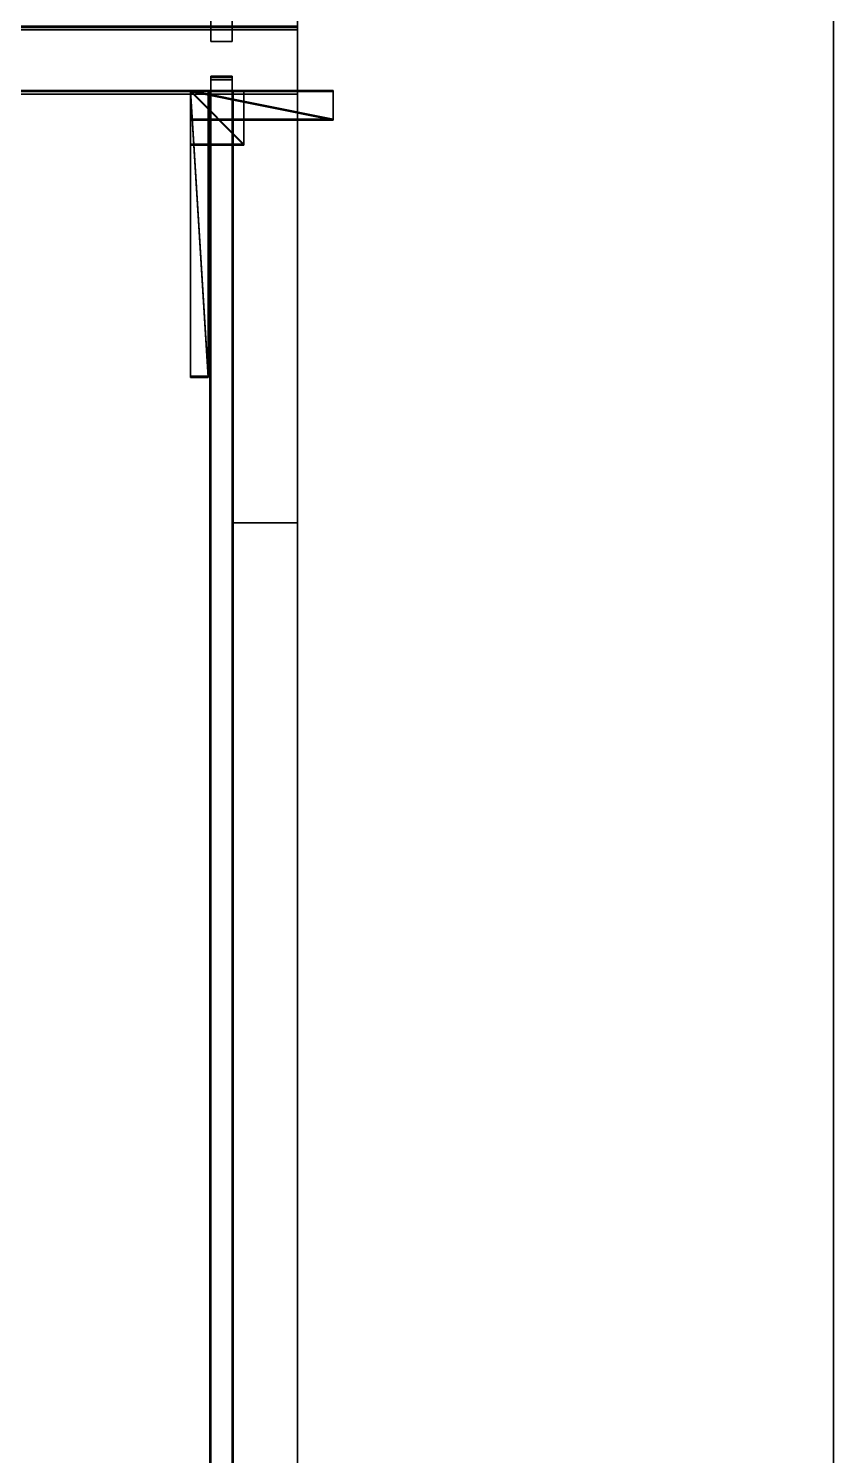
# Model space of a CAD drawing. Extents: x 0 to 2825, y -3457 to 0.
# Drawn here: x 2599.7 to 2825, y -1853 to -1453.7 of the extents above; entities that cross this region are included whole.
import ezdxf

# ---------------------------------------------------------------- set-up
doc = ezdxf.new("R2010")
doc.units = 0
for name, color, linetype in [('LAYER0', 7, 'CONTINUOUS'), ('LAYER1', 7, 'CONTINUOUS'), ('LAYER166', 7, 'CONTINUOUS'), ('LAYER167', 7, 'CONTINUOUS'), ('LAYER170', 7, 'CONTINUOUS'), ('LAYER209', 7, 'CONTINUOUS'), ('LAYER210', 253, 'CONTINUOUS'), ('LAYER212', 2, 'CONTINUOUS'), ('LAYER213', 7, 'CONTINUOUS'), ('LAYER214', 253, 'CONTINUOUS'), ('LAYER215', 253, 'CONTINUOUS'), ('LAYER216', 253, 'CONTINUOUS'), ('LAYER217', 253, 'CONTINUOUS'), ('LAYER218', 253, 'CONTINUOUS'), ('LAYER219', 253, 'CONTINUOUS'), ('LAYER228', 253, 'CONTINUOUS'), ('LAYER229', 7, 'CONTINUOUS'), ('LAYER240', 7, 'CONTINUOUS'), ('LAYER241', 7, 'CONTINUOUS'), ('LAYER320', 139, 'CONTINUOUS'), ('LAYER322', 139, 'CONTINUOUS'), ('LAYER323', 139, 'CONTINUOUS'), ('LAYER324', 139, 'CONTINUOUS'), ('LAYER325', 139, 'CONTINUOUS'), ('LAYER36', 253, 'CONTINUOUS'), ('LAYER72', 2, 'CONTINUOUS'), ('LAYER73', 7, 'CONTINUOUS'), ('LAYER74', 253, 'CONTINUOUS'), ('LAYER75', 253, 'CONTINUOUS'), ('LAYER76', 253, 'CONTINUOUS'), ('LAYER77', 253, 'CONTINUOUS'), ('LAYER78', 253, 'CONTINUOUS'), ('LAYER79', 253, 'CONTINUOUS'), ('LAYER88', 7, 'CONTINUOUS'), ('LAYER89', 7, 'CONTINUOUS')]:
    doc.layers.add(name, color=color, linetype=linetype)

msp = doc.modelspace()

# ---------------------------------------------------------------- linework, layer by layer
at = {"layer": 'LAYER0', "invisible_edges": 1}
for points in [[(2825, 0), (0, -3457), (0, 0), (2825, 0)], [(2825, -3457, 5), (0, 0, 5), (0, -3457, 5), (2825, -3457, 5)], [(0, 0, 5), (2825, -3457, 5), (2825, 0, 5), (0, 0, 5)], [(0, -3457), (2825, 0), (2825, -3457), (0, -3457)], [(2825, 0), (2825, -3457, 5), (2825, -3457), (2825, 0)], [(2825, -3457, 5), (2825, 0), (2825, 0, 5), (2825, -3457, 5)]]:
    msp.add_3dface(points, dxfattribs=at)
at = {"layer": 'LAYER1'}
for points, invisible_edges in [([(2675, -3457, 5), (2825, 0, 5), (2825, -3457, 5), (2675, -3457, 5)], 1), ([(2675, -3307, 5), (2825, 0, 5), (2675, -3457, 5), (2675, -3307, 5)], 3), ([(2675, -150, 5), (2825, 0, 5), (2675, -3307, 5), (2675, -150, 5)], 3), ([(2825, 0, 5), (2825, -3457, 2599), (2825, -3457, 5), (2825, 0, 5)], 1), ([(2825, -3457, 2599), (2825, 0, 5), (2825, 0, 2599), (2825, -3457, 2599)], 1), ([(2675, -150, 2599), (2675, -3307, 5), (2675, -3307, 2599), (2675, -150, 2599)], 1), ([(2675, -3307, 5), (2675, -150, 2599), (2675, -150, 5), (2675, -3307, 5)], 1)]:
    msp.add_3dface(points, dxfattribs=dict(at, invisible_edges=invisible_edges))
at = {"layer": 'LAYER166', "invisible_edges": 1}
for points in [[(2650.7, -1457.336, 685), (2650.7, -824.666, 834.5), (2650.7, -824.666, 685), (2650.7, -1457.336, 685)], [(2650.7, -824.666, 834.5), (2650.7, -1457.336, 685), (2650.7, -1457.336, 834.5), (2650.7, -824.666, 834.5)], [(2656.7, -1457.336, 834.5), (2650.7, -824.666, 834.5), (2650.7, -1457.336, 834.5), (2656.7, -1457.336, 834.5)], [(2650.7, -824.666, 834.5), (2656.7, -1457.336, 834.5), (2656.7, -824.666, 834.5), (2650.7, -824.666, 834.5)], [(2656.7, -824.666, 685), (2650.7, -1457.336, 685), (2650.7, -824.666, 685), (2656.7, -824.666, 685)], [(2650.7, -1457.336, 685), (2656.7, -824.666, 685), (2656.7, -1457.336, 685), (2650.7, -1457.336, 685)], [(2656.7, -1457.336, 834.5), (2656.7, -824.666, 685), (2656.7, -824.666, 834.5), (2656.7, -1457.336, 834.5)], [(2656.7, -824.666, 685), (2656.7, -1457.336, 834.5), (2656.7, -1457.336, 685), (2656.7, -824.666, 685)], [(2650.7, -1457.336, 685), (2656.7, -1457.336, 834.5), (2650.7, -1457.336, 834.5), (2650.7, -1457.336, 685)], [(2656.7, -1457.336, 834.5), (2650.7, -1457.336, 685), (2656.7, -1457.336, 685), (2656.7, -1457.336, 834.5)]]:
    msp.add_3dface(points, dxfattribs=at)
at = {"layer": 'LAYER167', "invisible_edges": 1}
for points in [[(2650.7, -2100.004, 685), (2650.7, -1467.334, 834.5), (2650.7, -1467.334, 685), (2650.7, -2100.004, 685)], [(2650.7, -1467.334, 834.5), (2650.7, -2100.004, 685), (2650.7, -2100.004, 834.5), (2650.7, -1467.334, 834.5)], [(2656.7, -1467.334, 685), (2650.7, -1467.334, 834.5), (2656.7, -1467.334, 834.5), (2656.7, -1467.334, 685)], [(2650.7, -1467.334, 834.5), (2656.7, -1467.334, 685), (2650.7, -1467.334, 685), (2650.7, -1467.334, 834.5)], [(2656.7, -2100.004, 834.5), (2650.7, -1467.334, 834.5), (2650.7, -2100.004, 834.5), (2656.7, -2100.004, 834.5)], [(2650.7, -1467.334, 834.5), (2656.7, -2100.004, 834.5), (2656.7, -1467.334, 834.5), (2650.7, -1467.334, 834.5)], [(2656.7, -1467.334, 685), (2650.7, -2100.004, 685), (2650.7, -1467.334, 685), (2656.7, -1467.334, 685)], [(2650.7, -2100.004, 685), (2656.7, -1467.334, 685), (2656.7, -2100.004, 685), (2650.7, -2100.004, 685)], [(2656.7, -2100.004, 834.5), (2656.7, -1467.334, 685), (2656.7, -1467.334, 834.5), (2656.7, -2100.004, 834.5)], [(2656.7, -1467.334, 685), (2656.7, -2100.004, 834.5), (2656.7, -2100.004, 685), (2656.7, -1467.334, 685)]]:
    msp.add_3dface(points, dxfattribs=at)
at = {"layer": 'LAYER170', "invisible_edges": 1}
for points in [[(2657, -1471.334, 835), (2675, -1471.334, 715), (2657, -1471.334, 715), (2657, -1471.334, 835)], [(2675, -1471.334, 715), (2657, -1471.334, 835), (2675, -1471.334, 835), (2675, -1471.334, 715)], [(2657, -2096.004, 715), (2675, -1471.334, 715), (2675, -2096.004, 715), (2657, -2096.004, 715)], [(2675, -1471.334, 715), (2657, -2096.004, 715), (2657, -1471.334, 715), (2675, -1471.334, 715)], [(2657, -1471.334, 835), (2675, -2096.004, 835), (2675, -1471.334, 835), (2657, -1471.334, 835)], [(2675, -2096.004, 835), (2657, -1471.334, 835), (2657, -2096.004, 835), (2675, -2096.004, 835)], [(2657, -2096.004, 715), (2657, -1471.334, 835), (2657, -1471.334, 715), (2657, -2096.004, 715)], [(2657, -1471.334, 835), (2657, -2096.004, 715), (2657, -2096.004, 835), (2657, -1471.334, 835)], [(2675, -2096.004, 835), (2675, -1471.334, 715), (2675, -1471.334, 835), (2675, -2096.004, 835)], [(2675, -1471.334, 715), (2675, -2096.004, 835), (2675, -2096.004, 715), (2675, -1471.334, 715)]]:
    msp.add_3dface(points, dxfattribs=at)
at = {"layer": 'LAYER209', "invisible_edges": 1}
for points in [[(2650.4, -1471, 2182), (2375, -2235, 2182), (2650.4, -2235, 2182), (2650.4, -1471, 2182)], [(2375, -2235, 2182), (2650.4, -1471, 2182), (2375, -1471, 2182), (2375, -2235, 2182)], [(2650.4, -1471, 2182), (2375, -1471, 2164), (2375, -1471, 2182), (2650.4, -1471, 2182)], [(2375, -1471, 2164), (2650.4, -1471, 2182), (2650.4, -1471, 2164), (2375, -1471, 2164)], [(2375, -1471, 2164), (2650.4, -2235, 2164), (2375, -2235, 2164), (2375, -1471, 2164)], [(2650.4, -2235, 2164), (2375, -1471, 2164), (2650.4, -1471, 2164), (2650.4, -2235, 2164)], [(2650.4, -2235, 2164), (2650.4, -1471, 2182), (2650.4, -2235, 2182), (2650.4, -2235, 2164)], [(2650.4, -1471, 2182), (2650.4, -2235, 2164), (2650.4, -1471, 2164), (2650.4, -1471, 2182)]]:
    msp.add_3dface(points, dxfattribs=at)
at = {"layer": 'LAYER210', "invisible_edges": 1}
for points in [[(2675, -1453, 1798), (2375, -1471, 1798), (2375, -1453, 1798), (2675, -1453, 1798)], [(2375, -1471, 1798), (2675, -1453, 1798), (2675, -1471, 1798), (2375, -1471, 1798)], [(2675, -1471, 2548), (2375, -1453, 2548), (2375, -1471, 2548), (2675, -1471, 2548)], [(2375, -1453, 2548), (2675, -1471, 2548), (2675, -1453, 2548), (2375, -1453, 2548)], [(2675, -1453, 1798), (2675, -1471, 2548), (2675, -1471, 1798), (2675, -1453, 1798)], [(2675, -1471, 2548), (2675, -1453, 1798), (2675, -1453, 2548), (2675, -1471, 2548)], [(2675, -1471, 2548), (2375, -1471, 1798), (2675, -1471, 1798), (2675, -1471, 2548)], [(2375, -1471, 1798), (2675, -1471, 2548), (2375, -1471, 2548), (2375, -1471, 1798)]]:
    msp.add_3dface(points, dxfattribs=at)
at = {"layer": 'LAYER212'}
for points in [[(2645, -1551, 2517.5), (2650, -1551, 2517.5), (2645, -1471, 2517.5), (2645, -1551, 2517.5)], [(2645, -1471, 2517.5), (2650, -1551, 2517.5), (2650, -1471, 2517.5), (2645, -1471, 2517.5)], [(2645, -1471, 2517.5), (2650, -1471, 2517.5), (2645, -1471, 2494.5), (2645, -1471, 2517.5)], [(2645, -1471, 2494.5), (2650, -1471, 2517.5), (2650, -1471, 2494.5), (2645, -1471, 2494.5)], [(2645, -1551, 2517.5), (2645, -1471, 2517.5), (2645, -1551, 2494.5), (2645, -1551, 2517.5)], [(2645, -1551, 2494.5), (2645, -1471, 2517.5), (2645, -1471, 2494.5), (2645, -1551, 2494.5)], [(2645, -1551, 2494.5), (2645, -1471, 2494.5), (2650, -1551, 2494.5), (2645, -1551, 2494.5)], [(2650, -1551, 2494.5), (2645, -1471, 2494.5), (2650, -1471, 2494.5), (2650, -1551, 2494.5)], [(2650, -1551, 2494.5), (2650, -1471, 2494.5), (2650, -1551, 2517.5), (2650, -1551, 2494.5)], [(2650, -1551, 2517.5), (2650, -1471, 2494.5), (2650, -1471, 2517.5), (2650, -1551, 2517.5)], [(2645, -1551, 2494.5), (2650, -1551, 2494.5), (2645, -1551, 2517.5), (2645, -1551, 2494.5)], [(2645, -1551, 2517.5), (2650, -1551, 2494.5), (2650, -1551, 2517.5), (2645, -1551, 2517.5)]]:
    msp.add_3dface(points, dxfattribs=at)
at = {"layer": 'LAYER213', "invisible_edges": 1}
for points in [[(2645, -1471, 2494.5), (2645, -1551, 2517.5), (2645, -1471, 2517.5), (2645, -1471, 2494.5)], [(2645, -1551, 2517.5), (2645, -1471, 2494.5), (2645, -1551, 2494.5), (2645, -1551, 2517.5)], [(2650, -1471, 2517.5), (2645, -1551, 2517.5), (2650, -1551, 2517.5), (2650, -1471, 2517.5)], [(2645, -1551, 2517.5), (2650, -1471, 2517.5), (2645, -1471, 2517.5), (2645, -1551, 2517.5)], [(2645, -1471, 2494.5), (2650, -1551, 2494.5), (2645, -1551, 2494.5), (2645, -1471, 2494.5)], [(2650, -1551, 2494.5), (2645, -1471, 2494.5), (2650, -1471, 2494.5), (2650, -1551, 2494.5)], [(2650, -1471, 2517.5), (2645, -1471, 2494.5), (2645, -1471, 2517.5), (2650, -1471, 2517.5)], [(2645, -1471, 2494.5), (2650, -1471, 2517.5), (2650, -1471, 2494.5), (2645, -1471, 2494.5)], [(2650, -1551, 2494.5), (2650, -1471, 2517.5), (2650, -1551, 2517.5), (2650, -1551, 2494.5)], [(2650, -1471, 2517.5), (2650, -1551, 2494.5), (2650, -1471, 2494.5), (2650, -1471, 2517.5)], [(2650, -1551, 2494.5), (2645, -1551, 2517.5), (2645, -1551, 2494.5), (2650, -1551, 2494.5)], [(2645, -1551, 2517.5), (2650, -1551, 2494.5), (2650, -1551, 2517.5), (2645, -1551, 2517.5)]]:
    msp.add_3dface(points, dxfattribs=at)
at = {"layer": 'LAYER214'}
for points in [[(2645, -1486, 2517.5), (2660, -1486, 2517.5), (2645, -1471, 2517.5), (2645, -1486, 2517.5)], [(2645, -1471, 2517.5), (2660, -1486, 2517.5), (2660, -1471, 2517.5), (2645, -1471, 2517.5)], [(2645, -1471, 2517.5), (2660, -1471, 2517.5), (2645, -1471, 2502.5), (2645, -1471, 2517.5)], [(2645, -1471, 2502.5), (2660, -1471, 2517.5), (2660, -1471, 2502.5), (2645, -1471, 2502.5)], [(2645, -1486, 2517.5), (2645, -1471, 2517.5), (2645, -1486, 2502.5), (2645, -1486, 2517.5)], [(2645, -1486, 2502.5), (2645, -1471, 2517.5), (2645, -1471, 2502.5), (2645, -1486, 2502.5)], [(2645, -1486, 2502.5), (2645, -1471, 2502.5), (2660, -1486, 2502.5), (2645, -1486, 2502.5)], [(2660, -1486, 2502.5), (2645, -1471, 2502.5), (2660, -1471, 2502.5), (2660, -1486, 2502.5)], [(2660, -1486, 2502.5), (2660, -1471, 2502.5), (2660, -1486, 2517.5), (2660, -1486, 2502.5)], [(2660, -1486, 2517.5), (2660, -1471, 2502.5), (2660, -1471, 2517.5), (2660, -1486, 2517.5)], [(2645, -1486, 2502.5), (2660, -1486, 2502.5), (2645, -1486, 2517.5), (2645, -1486, 2502.5)], [(2645, -1486, 2517.5), (2660, -1486, 2502.5), (2660, -1486, 2517.5), (2645, -1486, 2517.5)]]:
    msp.add_3dface(points, dxfattribs=at)
at = {"layer": 'LAYER215'}
for points in [[(2645, -1486, 2517.5), (2660, -1486, 2517.5), (2645, -1471, 2517.5), (2645, -1486, 2517.5)], [(2645, -1471, 2517.5), (2660, -1486, 2517.5), (2660, -1471, 2517.5), (2645, -1471, 2517.5)], [(2645, -1471, 2517.5), (2660, -1471, 2517.5), (2645, -1471, 2502.5), (2645, -1471, 2517.5)], [(2645, -1471, 2502.5), (2660, -1471, 2517.5), (2660, -1471, 2502.5), (2645, -1471, 2502.5)], [(2645, -1486, 2517.5), (2645, -1471, 2517.5), (2645, -1486, 2502.5), (2645, -1486, 2517.5)], [(2645, -1486, 2502.5), (2645, -1471, 2517.5), (2645, -1471, 2502.5), (2645, -1486, 2502.5)], [(2645, -1486, 2502.5), (2645, -1471, 2502.5), (2660, -1486, 2502.5), (2645, -1486, 2502.5)], [(2660, -1486, 2502.5), (2645, -1471, 2502.5), (2660, -1471, 2502.5), (2660, -1486, 2502.5)], [(2660, -1486, 2502.5), (2660, -1471, 2502.5), (2660, -1486, 2517.5), (2660, -1486, 2502.5)], [(2660, -1486, 2517.5), (2660, -1471, 2502.5), (2660, -1471, 2517.5), (2660, -1486, 2517.5)], [(2645, -1486, 2502.5), (2660, -1486, 2502.5), (2645, -1486, 2517.5), (2645, -1486, 2502.5)], [(2645, -1486, 2517.5), (2660, -1486, 2502.5), (2660, -1486, 2517.5), (2645, -1486, 2517.5)]]:
    msp.add_3dface(points, dxfattribs=at)
at = {"layer": 'LAYER216'}
for points in [[(2645, -1486, 2517.5), (2660, -1486, 2517.5), (2645, -1471, 2517.5), (2645, -1486, 2517.5)], [(2645, -1471, 2517.5), (2660, -1486, 2517.5), (2660, -1471, 2517.5), (2645, -1471, 2517.5)], [(2645, -1471, 2517.5), (2660, -1471, 2517.5), (2645, -1471, 2502.5), (2645, -1471, 2517.5)], [(2645, -1471, 2502.5), (2660, -1471, 2517.5), (2660, -1471, 2502.5), (2645, -1471, 2502.5)], [(2645, -1486, 2517.5), (2645, -1471, 2517.5), (2645, -1486, 2502.5), (2645, -1486, 2517.5)], [(2645, -1486, 2502.5), (2645, -1471, 2517.5), (2645, -1471, 2502.5), (2645, -1486, 2502.5)], [(2645, -1486, 2502.5), (2645, -1471, 2502.5), (2660, -1486, 2502.5), (2645, -1486, 2502.5)], [(2660, -1486, 2502.5), (2645, -1471, 2502.5), (2660, -1471, 2502.5), (2660, -1486, 2502.5)], [(2660, -1486, 2502.5), (2660, -1471, 2502.5), (2660, -1486, 2517.5), (2660, -1486, 2502.5)], [(2660, -1486, 2517.5), (2660, -1471, 2502.5), (2660, -1471, 2517.5), (2660, -1486, 2517.5)], [(2645, -1486, 2502.5), (2660, -1486, 2502.5), (2645, -1486, 2517.5), (2645, -1486, 2502.5)], [(2645, -1486, 2517.5), (2660, -1486, 2502.5), (2660, -1486, 2517.5), (2645, -1486, 2517.5)]]:
    msp.add_3dface(points, dxfattribs=at)
at = {"layer": 'LAYER217'}
for points in [[(2645, -1486, 2517.5), (2660, -1486, 2517.5), (2645, -1471, 2517.5), (2645, -1486, 2517.5)], [(2645, -1471, 2517.5), (2660, -1486, 2517.5), (2660, -1471, 2517.5), (2645, -1471, 2517.5)], [(2645, -1471, 2517.5), (2660, -1471, 2517.5), (2645, -1471, 2502.5), (2645, -1471, 2517.5)], [(2645, -1471, 2502.5), (2660, -1471, 2517.5), (2660, -1471, 2502.5), (2645, -1471, 2502.5)], [(2645, -1486, 2517.5), (2645, -1471, 2517.5), (2645, -1486, 2502.5), (2645, -1486, 2517.5)], [(2645, -1486, 2502.5), (2645, -1471, 2517.5), (2645, -1471, 2502.5), (2645, -1486, 2502.5)], [(2645, -1486, 2502.5), (2645, -1471, 2502.5), (2660, -1486, 2502.5), (2645, -1486, 2502.5)], [(2660, -1486, 2502.5), (2645, -1471, 2502.5), (2660, -1471, 2502.5), (2660, -1486, 2502.5)], [(2660, -1486, 2502.5), (2660, -1471, 2502.5), (2660, -1486, 2517.5), (2660, -1486, 2502.5)], [(2660, -1486, 2517.5), (2660, -1471, 2502.5), (2660, -1471, 2517.5), (2660, -1486, 2517.5)], [(2645, -1486, 2502.5), (2660, -1486, 2502.5), (2645, -1486, 2517.5), (2645, -1486, 2502.5)], [(2645, -1486, 2517.5), (2660, -1486, 2502.5), (2660, -1486, 2517.5), (2645, -1486, 2517.5)]]:
    msp.add_3dface(points, dxfattribs=at)
at = {"layer": 'LAYER218'}
for points in [[(2645, -1479, 2517.5), (2685, -1479, 2517.5), (2645, -1471, 2517.5), (2645, -1479, 2517.5)], [(2645, -1471, 2517.5), (2685, -1479, 2517.5), (2685, -1471, 2517.5), (2645, -1471, 2517.5)], [(2645, -1471, 2517.5), (2685, -1471, 2517.5), (2645, -1471, 2509.5), (2645, -1471, 2517.5)], [(2645, -1471, 2509.5), (2685, -1471, 2517.5), (2685, -1471, 2509.5), (2645, -1471, 2509.5)], [(2645, -1479, 2517.5), (2645, -1471, 2517.5), (2645, -1479, 2509.5), (2645, -1479, 2517.5)], [(2645, -1479, 2509.5), (2645, -1471, 2517.5), (2645, -1471, 2509.5), (2645, -1479, 2509.5)], [(2645, -1479, 2509.5), (2645, -1471, 2509.5), (2685, -1479, 2509.5), (2645, -1479, 2509.5)], [(2685, -1479, 2509.5), (2645, -1471, 2509.5), (2685, -1471, 2509.5), (2685, -1479, 2509.5)], [(2685, -1479, 2509.5), (2685, -1471, 2509.5), (2685, -1479, 2517.5), (2685, -1479, 2509.5)], [(2685, -1479, 2517.5), (2685, -1471, 2509.5), (2685, -1471, 2517.5), (2685, -1479, 2517.5)], [(2645, -1479, 2509.5), (2685, -1479, 2509.5), (2645, -1479, 2517.5), (2645, -1479, 2509.5)], [(2645, -1479, 2517.5), (2685, -1479, 2509.5), (2685, -1479, 2517.5), (2645, -1479, 2517.5)]]:
    msp.add_3dface(points, dxfattribs=at)
at = {"layer": 'LAYER219'}
for points in [[(2645, -1551, 2517.5), (2650, -1551, 2517.5), (2645, -1471, 2517.5), (2645, -1551, 2517.5)], [(2645, -1471, 2517.5), (2650, -1551, 2517.5), (2650, -1471, 2517.5), (2645, -1471, 2517.5)], [(2645, -1471, 2517.5), (2650, -1471, 2517.5), (2645, -1471, 2501.5), (2645, -1471, 2517.5)], [(2645, -1471, 2501.5), (2650, -1471, 2517.5), (2650, -1471, 2501.5), (2645, -1471, 2501.5)], [(2645, -1551, 2517.5), (2645, -1471, 2517.5), (2645, -1551, 2501.5), (2645, -1551, 2517.5)], [(2645, -1551, 2501.5), (2645, -1471, 2517.5), (2645, -1471, 2501.5), (2645, -1551, 2501.5)], [(2645, -1551, 2501.5), (2645, -1471, 2501.5), (2650, -1551, 2501.5), (2645, -1551, 2501.5)], [(2650, -1551, 2501.5), (2645, -1471, 2501.5), (2650, -1471, 2501.5), (2650, -1551, 2501.5)], [(2650, -1551, 2501.5), (2650, -1471, 2501.5), (2650, -1551, 2517.5), (2650, -1551, 2501.5)], [(2650, -1551, 2517.5), (2650, -1471, 2501.5), (2650, -1471, 2517.5), (2650, -1551, 2517.5)], [(2645, -1551, 2501.5), (2650, -1551, 2501.5), (2645, -1551, 2517.5), (2645, -1551, 2501.5)], [(2645, -1551, 2517.5), (2650, -1551, 2501.5), (2650, -1551, 2517.5), (2645, -1551, 2517.5)]]:
    msp.add_3dface(points, dxfattribs=at)
at = {"layer": 'LAYER228', "invisible_edges": 1}
for points in [[(2675, -2235, 1799), (2375, -1471, 1799), (2675, -1471, 1799), (2675, -2235, 1799)], [(2375, -1471, 1799), (2675, -2235, 1799), (2375, -2235, 1799), (2375, -1471, 1799)], [(2675, -1471, 1817), (2375, -1471, 1799), (2375, -1471, 1817), (2675, -1471, 1817)], [(2375, -1471, 1799), (2675, -1471, 1817), (2675, -1471, 1799), (2375, -1471, 1799)], [(2375, -2235, 1817), (2675, -1471, 1817), (2375, -1471, 1817), (2375, -2235, 1817)], [(2675, -1471, 1817), (2375, -2235, 1817), (2675, -2235, 1817), (2675, -1471, 1817)], [(2675, -1471, 1817), (2675, -2235, 1799), (2675, -1471, 1799), (2675, -1471, 1817)], [(2675, -2235, 1799), (2675, -1471, 1817), (2675, -2235, 1817), (2675, -2235, 1799)]]:
    msp.add_3dface(points, dxfattribs=at)
at = {"layer": 'LAYER229', "invisible_edges": 1}
for points in [[(2675, -1471, 2547), (2375, -2235, 2547), (2675, -2235, 2547), (2675, -1471, 2547)], [(2375, -2235, 2547), (2675, -1471, 2547), (2375, -1471, 2547), (2375, -2235, 2547)], [(2675, -1471, 2547), (2375, -1471, 2529), (2375, -1471, 2547), (2675, -1471, 2547)], [(2375, -1471, 2529), (2675, -1471, 2547), (2675, -1471, 2529), (2375, -1471, 2529)], [(2375, -1471, 2529), (2675, -2235, 2529), (2375, -2235, 2529), (2375, -1471, 2529)], [(2675, -2235, 2529), (2375, -1471, 2529), (2675, -1471, 2529), (2675, -2235, 2529)], [(2675, -2235, 2529), (2675, -1471, 2547), (2675, -2235, 2547), (2675, -2235, 2529)], [(2675, -1471, 2547), (2675, -2235, 2529), (2675, -1471, 2529), (2675, -1471, 2547)]]:
    msp.add_3dface(points, dxfattribs=at)
at = {"layer": 'LAYER240', "invisible_edges": 1}
for points in [[(2650.7, -1467, 2533), (2650.7, -2239, 1813), (2650.7, -2239, 2533), (2650.7, -1467, 2533)], [(2650.7, -2239, 1813), (2650.7, -1467, 2533), (2650.7, -1467, 1813), (2650.7, -2239, 1813)], [(2656.7, -1467, 1813), (2650.7, -2239, 1813), (2650.7, -1467, 1813), (2656.7, -1467, 1813)], [(2650.7, -2239, 1813), (2656.7, -1467, 1813), (2656.7, -2239, 1813), (2650.7, -2239, 1813)], [(2650.7, -1467, 2533), (2656.7, -1467, 1813), (2650.7, -1467, 1813), (2650.7, -1467, 2533)], [(2656.7, -1467, 1813), (2650.7, -1467, 2533), (2656.7, -1467, 2533), (2656.7, -1467, 1813)], [(2656.7, -2239, 2533), (2650.7, -1467, 2533), (2650.7, -2239, 2533), (2656.7, -2239, 2533)], [(2650.7, -1467, 2533), (2656.7, -2239, 2533), (2656.7, -1467, 2533), (2650.7, -1467, 2533)], [(2656.7, -1467, 1813), (2656.7, -2239, 2533), (2656.7, -2239, 1813), (2656.7, -1467, 1813)], [(2656.7, -2239, 2533), (2656.7, -1467, 1813), (2656.7, -1467, 2533), (2656.7, -2239, 2533)]]:
    msp.add_3dface(points, dxfattribs=at)
at = {"layer": 'LAYER241', "invisible_edges": 1}
for points in [[(2657, -1471, 2529), (2675, -1471, 2409), (2657, -1471, 2409), (2657, -1471, 2529)], [(2675, -1471, 2409), (2657, -1471, 2529), (2675, -1471, 2529), (2675, -1471, 2409)], [(2657, -2235, 2409), (2675, -1471, 2409), (2675, -2235, 2409), (2657, -2235, 2409)], [(2675, -1471, 2409), (2657, -2235, 2409), (2657, -1471, 2409), (2675, -1471, 2409)], [(2657, -1471, 2529), (2675, -2235, 2529), (2675, -1471, 2529), (2657, -1471, 2529)], [(2675, -2235, 2529), (2657, -1471, 2529), (2657, -2235, 2529), (2675, -2235, 2529)], [(2657, -2235, 2409), (2657, -1471, 2529), (2657, -1471, 2409), (2657, -2235, 2409)], [(2657, -1471, 2529), (2657, -2235, 2409), (2657, -2235, 2529), (2657, -1471, 2529)], [(2675, -2235, 2529), (2675, -1471, 2409), (2675, -1471, 2529), (2675, -2235, 2529)], [(2675, -1471, 2409), (2675, -2235, 2529), (2675, -2235, 2409), (2675, -1471, 2409)]]:
    msp.add_3dface(points, dxfattribs=at)
at = {"layer": 'LAYER320', "invisible_edges": 1}
for points in [[(2657, -1472, 1516), (2675, -1592, 1516), (2657, -1592, 1516), (2657, -1472, 1516)], [(2675, -1592, 1516), (2657, -1472, 1516), (2675, -1472, 1516), (2675, -1592, 1516)], [(2675, -1472, 1780), (2657, -1592, 1780), (2675, -1592, 1780), (2675, -1472, 1780)], [(2657, -1592, 1780), (2675, -1472, 1780), (2657, -1472, 1780), (2657, -1592, 1780)], [(2657, -1472, 1516), (2675, -1472, 1780), (2675, -1472, 1516), (2657, -1472, 1516)], [(2675, -1472, 1780), (2657, -1472, 1516), (2657, -1472, 1780), (2675, -1472, 1780)], [(2657, -1592, 1780), (2657, -1472, 1516), (2657, -1592, 1516), (2657, -1592, 1780)], [(2657, -1472, 1516), (2657, -1592, 1780), (2657, -1472, 1780), (2657, -1472, 1516)], [(2675, -1472, 1780), (2675, -1592, 1516), (2675, -1472, 1516), (2675, -1472, 1780)], [(2675, -1592, 1516), (2675, -1472, 1780), (2675, -1592, 1780), (2675, -1592, 1516)], [(2657, -1592, 1780), (2675, -1592, 1516), (2675, -1592, 1780), (2657, -1592, 1780)], [(2675, -1592, 1516), (2657, -1592, 1780), (2657, -1592, 1516), (2675, -1592, 1516)]]:
    msp.add_3dface(points, dxfattribs=at)
at = {"layer": 'LAYER322', "invisible_edges": 1}
for points in [[(2675, -1454, 1516), (2475, -1454, 1780), (2675, -1454, 1780), (2675, -1454, 1516)], [(2475, -1454, 1780), (2675, -1454, 1516), (2475, -1454, 1516), (2475, -1454, 1780)], [(2675, -1454, 1516), (2475, -1472, 1516), (2475, -1454, 1516), (2675, -1454, 1516)], [(2475, -1472, 1516), (2675, -1454, 1516), (2675, -1472, 1516), (2475, -1472, 1516)], [(2675, -1472, 1780), (2475, -1454, 1780), (2475, -1472, 1780), (2675, -1472, 1780)], [(2475, -1454, 1780), (2675, -1472, 1780), (2675, -1454, 1780), (2475, -1454, 1780)], [(2675, -1472, 1780), (2675, -1454, 1516), (2675, -1454, 1780), (2675, -1472, 1780)], [(2675, -1454, 1516), (2675, -1472, 1780), (2675, -1472, 1516), (2675, -1454, 1516)], [(2475, -1472, 1516), (2675, -1472, 1780), (2475, -1472, 1780), (2475, -1472, 1516)], [(2675, -1472, 1780), (2475, -1472, 1516), (2675, -1472, 1516), (2675, -1472, 1780)]]:
    msp.add_3dface(points, dxfattribs=at)
at = {"layer": 'LAYER323', "invisible_edges": 1}
for points in [[(2675, -1453, 1516), (2475, -2253, 1516), (2675, -2253, 1516), (2675, -1453, 1516)], [(2475, -2253, 1516), (2675, -1453, 1516), (2475, -1453, 1516), (2475, -2253, 1516)], [(2475, -1453, 1498), (2675, -2253, 1498), (2475, -2253, 1498), (2475, -1453, 1498)], [(2675, -2253, 1498), (2475, -1453, 1498), (2675, -1453, 1498), (2675, -2253, 1498)], [(2675, -2253, 1498), (2675, -1453, 1516), (2675, -2253, 1516), (2675, -2253, 1498)], [(2675, -1453, 1516), (2675, -2253, 1498), (2675, -1453, 1498), (2675, -1453, 1516)]]:
    msp.add_3dface(points, dxfattribs=at)
at = {"layer": 'LAYER324', "invisible_edges": 1}
for points in [[(2675, -2253, 1780), (2475, -1453, 1780), (2675, -1453, 1780), (2675, -2253, 1780)], [(2475, -1453, 1780), (2675, -2253, 1780), (2475, -2253, 1780), (2475, -1453, 1780)], [(2475, -2253, 1798), (2675, -1453, 1798), (2475, -1453, 1798), (2475, -2253, 1798)], [(2675, -1453, 1798), (2475, -2253, 1798), (2675, -2253, 1798), (2675, -1453, 1798)], [(2675, -1453, 1798), (2675, -2253, 1780), (2675, -1453, 1780), (2675, -1453, 1798)], [(2675, -2253, 1780), (2675, -1453, 1798), (2675, -2253, 1798), (2675, -2253, 1780)]]:
    msp.add_3dface(points, dxfattribs=at)
at = {"layer": 'LAYER325', "invisible_edges": 1}
for points in [[(2650.7, -2238, 1784), (2656.7, -1468, 1784), (2650.7, -1468, 1784), (2650.7, -2238, 1784)], [(2656.7, -1468, 1784), (2650.7, -2238, 1784), (2656.7, -2238, 1784), (2656.7, -1468, 1784)], [(2650.7, -1468, 1512), (2656.7, -1468, 1784), (2656.7, -1468, 1512), (2650.7, -1468, 1512)], [(2656.7, -1468, 1784), (2650.7, -1468, 1512), (2650.7, -1468, 1784), (2656.7, -1468, 1784)], [(2656.7, -2238, 1512), (2650.7, -1468, 1512), (2656.7, -1468, 1512), (2656.7, -2238, 1512)], [(2650.7, -1468, 1512), (2656.7, -2238, 1512), (2650.7, -2238, 1512), (2650.7, -1468, 1512)], [(2650.7, -1468, 1512), (2650.7, -2238, 1784), (2650.7, -1468, 1784), (2650.7, -1468, 1512)], [(2650.7, -2238, 1784), (2650.7, -1468, 1512), (2650.7, -2238, 1512), (2650.7, -2238, 1784)], [(2656.7, -2238, 1512), (2656.7, -1468, 1784), (2656.7, -2238, 1784), (2656.7, -2238, 1512)], [(2656.7, -1468, 1784), (2656.7, -2238, 1512), (2656.7, -1468, 1512), (2656.7, -1468, 1784)]]:
    msp.add_3dface(points, dxfattribs=at)
at = {"layer": 'LAYER36', "invisible_edges": 1}
for points in [[(2675, -2452, 835), (2175, -150, 835), (2675, -150, 835), (2675, -2452, 835)], [(2175, -150, 835), (2675, -2452, 835), (2175, -2452, 835), (2175, -150, 835)], [(2175, -2452, 853), (2675, -150, 853), (2175, -150, 853), (2175, -2452, 853)], [(2675, -150, 853), (2175, -2452, 853), (2675, -2452, 853), (2675, -150, 853)], [(2675, -150, 853), (2675, -2452, 835), (2675, -150, 835), (2675, -150, 853)], [(2675, -2452, 835), (2675, -150, 853), (2675, -2452, 853), (2675, -2452, 835)]]:
    msp.add_3dface(points, dxfattribs=at)
at = {"layer": 'LAYER72'}
for points in [[(2645, -1551.334, 805.5), (2650, -1551.334, 805.5), (2645, -1471.334, 805.5), (2645, -1551.334, 805.5)], [(2645, -1471.334, 805.5), (2650, -1551.334, 805.5), (2650, -1471.334, 805.5), (2645, -1471.334, 805.5)], [(2645, -1471.334, 805.5), (2650, -1471.334, 805.5), (2645, -1471.334, 782.5), (2645, -1471.334, 805.5)], [(2645, -1471.334, 782.5), (2650, -1471.334, 805.5), (2650, -1471.334, 782.5), (2645, -1471.334, 782.5)], [(2645, -1551.334, 805.5), (2645, -1471.334, 805.5), (2645, -1551.334, 782.5), (2645, -1551.334, 805.5)], [(2645, -1551.334, 782.5), (2645, -1471.334, 805.5), (2645, -1471.334, 782.5), (2645, -1551.334, 782.5)], [(2645, -1551.334, 782.5), (2645, -1471.334, 782.5), (2650, -1551.334, 782.5), (2645, -1551.334, 782.5)], [(2650, -1551.334, 782.5), (2645, -1471.334, 782.5), (2650, -1471.334, 782.5), (2650, -1551.334, 782.5)], [(2650, -1551.334, 782.5), (2650, -1471.334, 782.5), (2650, -1551.334, 805.5), (2650, -1551.334, 782.5)], [(2650, -1551.334, 805.5), (2650, -1471.334, 782.5), (2650, -1471.334, 805.5), (2650, -1551.334, 805.5)], [(2645, -1551.334, 782.5), (2650, -1551.334, 782.5), (2645, -1551.334, 805.5), (2645, -1551.334, 782.5)], [(2645, -1551.334, 805.5), (2650, -1551.334, 782.5), (2650, -1551.334, 805.5), (2645, -1551.334, 805.5)]]:
    msp.add_3dface(points, dxfattribs=at)
at = {"layer": 'LAYER73', "invisible_edges": 1}
for points in [[(2645, -1471.334, 782.5), (2645, -1551.334, 805.5), (2645, -1471.334, 805.5), (2645, -1471.334, 782.5)], [(2645, -1551.334, 805.5), (2645, -1471.334, 782.5), (2645, -1551.334, 782.5), (2645, -1551.334, 805.5)], [(2650, -1471.334, 805.5), (2645, -1551.334, 805.5), (2650, -1551.334, 805.5), (2650, -1471.334, 805.5)], [(2645, -1551.334, 805.5), (2650, -1471.334, 805.5), (2645, -1471.334, 805.5), (2645, -1551.334, 805.5)], [(2645, -1471.334, 782.5), (2650, -1551.334, 782.5), (2645, -1551.334, 782.5), (2645, -1471.334, 782.5)], [(2650, -1551.334, 782.5), (2645, -1471.334, 782.5), (2650, -1471.334, 782.5), (2650, -1551.334, 782.5)], [(2650, -1471.334, 805.5), (2645, -1471.334, 782.5), (2645, -1471.334, 805.5), (2650, -1471.334, 805.5)], [(2645, -1471.334, 782.5), (2650, -1471.334, 805.5), (2650, -1471.334, 782.5), (2645, -1471.334, 782.5)], [(2650, -1551.334, 782.5), (2650, -1471.334, 805.5), (2650, -1551.334, 805.5), (2650, -1551.334, 782.5)], [(2650, -1471.334, 805.5), (2650, -1551.334, 782.5), (2650, -1471.334, 782.5), (2650, -1471.334, 805.5)], [(2650, -1551.334, 782.5), (2645, -1551.334, 805.5), (2645, -1551.334, 782.5), (2650, -1551.334, 782.5)], [(2645, -1551.334, 805.5), (2650, -1551.334, 782.5), (2650, -1551.334, 805.5), (2645, -1551.334, 805.5)]]:
    msp.add_3dface(points, dxfattribs=at)
at = {"layer": 'LAYER74'}
for points in [[(2645, -1486.334, 805.5), (2660, -1486.334, 805.5), (2645, -1471.334, 805.5), (2645, -1486.334, 805.5)], [(2645, -1471.334, 805.5), (2660, -1486.334, 805.5), (2660, -1471.334, 805.5), (2645, -1471.334, 805.5)], [(2645, -1471.334, 805.5), (2660, -1471.334, 805.5), (2645, -1471.334, 790.5), (2645, -1471.334, 805.5)], [(2645, -1471.334, 790.5), (2660, -1471.334, 805.5), (2660, -1471.334, 790.5), (2645, -1471.334, 790.5)], [(2645, -1486.334, 805.5), (2645, -1471.334, 805.5), (2645, -1486.334, 790.5), (2645, -1486.334, 805.5)], [(2645, -1486.334, 790.5), (2645, -1471.334, 805.5), (2645, -1471.334, 790.5), (2645, -1486.334, 790.5)], [(2645, -1486.334, 790.5), (2645, -1471.334, 790.5), (2660, -1486.334, 790.5), (2645, -1486.334, 790.5)], [(2660, -1486.334, 790.5), (2645, -1471.334, 790.5), (2660, -1471.334, 790.5), (2660, -1486.334, 790.5)], [(2660, -1486.334, 790.5), (2660, -1471.334, 790.5), (2660, -1486.334, 805.5), (2660, -1486.334, 790.5)], [(2660, -1486.334, 805.5), (2660, -1471.334, 790.5), (2660, -1471.334, 805.5), (2660, -1486.334, 805.5)], [(2645, -1486.334, 790.5), (2660, -1486.334, 790.5), (2645, -1486.334, 805.5), (2645, -1486.334, 790.5)], [(2645, -1486.334, 805.5), (2660, -1486.334, 790.5), (2660, -1486.334, 805.5), (2645, -1486.334, 805.5)]]:
    msp.add_3dface(points, dxfattribs=at)
at = {"layer": 'LAYER75'}
for points in [[(2645, -1486.334, 805.5), (2660, -1486.334, 805.5), (2645, -1471.334, 805.5), (2645, -1486.334, 805.5)], [(2645, -1471.334, 805.5), (2660, -1486.334, 805.5), (2660, -1471.334, 805.5), (2645, -1471.334, 805.5)], [(2645, -1471.334, 805.5), (2660, -1471.334, 805.5), (2645, -1471.334, 790.5), (2645, -1471.334, 805.5)], [(2645, -1471.334, 790.5), (2660, -1471.334, 805.5), (2660, -1471.334, 790.5), (2645, -1471.334, 790.5)], [(2645, -1486.334, 805.5), (2645, -1471.334, 805.5), (2645, -1486.334, 790.5), (2645, -1486.334, 805.5)], [(2645, -1486.334, 790.5), (2645, -1471.334, 805.5), (2645, -1471.334, 790.5), (2645, -1486.334, 790.5)], [(2645, -1486.334, 790.5), (2645, -1471.334, 790.5), (2660, -1486.334, 790.5), (2645, -1486.334, 790.5)], [(2660, -1486.334, 790.5), (2645, -1471.334, 790.5), (2660, -1471.334, 790.5), (2660, -1486.334, 790.5)], [(2660, -1486.334, 790.5), (2660, -1471.334, 790.5), (2660, -1486.334, 805.5), (2660, -1486.334, 790.5)], [(2660, -1486.334, 805.5), (2660, -1471.334, 790.5), (2660, -1471.334, 805.5), (2660, -1486.334, 805.5)], [(2645, -1486.334, 790.5), (2660, -1486.334, 790.5), (2645, -1486.334, 805.5), (2645, -1486.334, 790.5)], [(2645, -1486.334, 805.5), (2660, -1486.334, 790.5), (2660, -1486.334, 805.5), (2645, -1486.334, 805.5)]]:
    msp.add_3dface(points, dxfattribs=at)
at = {"layer": 'LAYER76'}
for points in [[(2645, -1486.334, 805.5), (2660, -1486.334, 805.5), (2645, -1471.334, 805.5), (2645, -1486.334, 805.5)], [(2645, -1471.334, 805.5), (2660, -1486.334, 805.5), (2660, -1471.334, 805.5), (2645, -1471.334, 805.5)], [(2645, -1471.334, 805.5), (2660, -1471.334, 805.5), (2645, -1471.334, 790.5), (2645, -1471.334, 805.5)], [(2645, -1471.334, 790.5), (2660, -1471.334, 805.5), (2660, -1471.334, 790.5), (2645, -1471.334, 790.5)], [(2645, -1486.334, 805.5), (2645, -1471.334, 805.5), (2645, -1486.334, 790.5), (2645, -1486.334, 805.5)], [(2645, -1486.334, 790.5), (2645, -1471.334, 805.5), (2645, -1471.334, 790.5), (2645, -1486.334, 790.5)], [(2645, -1486.334, 790.5), (2645, -1471.334, 790.5), (2660, -1486.334, 790.5), (2645, -1486.334, 790.5)], [(2660, -1486.334, 790.5), (2645, -1471.334, 790.5), (2660, -1471.334, 790.5), (2660, -1486.334, 790.5)], [(2660, -1486.334, 790.5), (2660, -1471.334, 790.5), (2660, -1486.334, 805.5), (2660, -1486.334, 790.5)], [(2660, -1486.334, 805.5), (2660, -1471.334, 790.5), (2660, -1471.334, 805.5), (2660, -1486.334, 805.5)], [(2645, -1486.334, 790.5), (2660, -1486.334, 790.5), (2645, -1486.334, 805.5), (2645, -1486.334, 790.5)], [(2645, -1486.334, 805.5), (2660, -1486.334, 790.5), (2660, -1486.334, 805.5), (2645, -1486.334, 805.5)]]:
    msp.add_3dface(points, dxfattribs=at)
at = {"layer": 'LAYER77'}
for points in [[(2645, -1486.334, 805.5), (2660, -1486.334, 805.5), (2645, -1471.334, 805.5), (2645, -1486.334, 805.5)], [(2645, -1471.334, 805.5), (2660, -1486.334, 805.5), (2660, -1471.334, 805.5), (2645, -1471.334, 805.5)], [(2645, -1471.334, 805.5), (2660, -1471.334, 805.5), (2645, -1471.334, 790.5), (2645, -1471.334, 805.5)], [(2645, -1471.334, 790.5), (2660, -1471.334, 805.5), (2660, -1471.334, 790.5), (2645, -1471.334, 790.5)], [(2645, -1486.334, 805.5), (2645, -1471.334, 805.5), (2645, -1486.334, 790.5), (2645, -1486.334, 805.5)], [(2645, -1486.334, 790.5), (2645, -1471.334, 805.5), (2645, -1471.334, 790.5), (2645, -1486.334, 790.5)], [(2645, -1486.334, 790.5), (2645, -1471.334, 790.5), (2660, -1486.334, 790.5), (2645, -1486.334, 790.5)], [(2660, -1486.334, 790.5), (2645, -1471.334, 790.5), (2660, -1471.334, 790.5), (2660, -1486.334, 790.5)], [(2660, -1486.334, 790.5), (2660, -1471.334, 790.5), (2660, -1486.334, 805.5), (2660, -1486.334, 790.5)], [(2660, -1486.334, 805.5), (2660, -1471.334, 790.5), (2660, -1471.334, 805.5), (2660, -1486.334, 805.5)], [(2645, -1486.334, 790.5), (2660, -1486.334, 790.5), (2645, -1486.334, 805.5), (2645, -1486.334, 790.5)], [(2645, -1486.334, 805.5), (2660, -1486.334, 790.5), (2660, -1486.334, 805.5), (2645, -1486.334, 805.5)]]:
    msp.add_3dface(points, dxfattribs=at)
at = {"layer": 'LAYER78'}
for points in [[(2645, -1479.334, 805.5), (2685, -1479.334, 805.5), (2645, -1471.334, 805.5), (2645, -1479.334, 805.5)], [(2645, -1471.334, 805.5), (2685, -1479.334, 805.5), (2685, -1471.334, 805.5), (2645, -1471.334, 805.5)], [(2645, -1471.334, 805.5), (2685, -1471.334, 805.5), (2645, -1471.334, 797.5), (2645, -1471.334, 805.5)], [(2645, -1471.334, 797.5), (2685, -1471.334, 805.5), (2685, -1471.334, 797.5), (2645, -1471.334, 797.5)], [(2645, -1479.334, 805.5), (2645, -1471.334, 805.5), (2645, -1479.334, 797.5), (2645, -1479.334, 805.5)], [(2645, -1479.334, 797.5), (2645, -1471.334, 805.5), (2645, -1471.334, 797.5), (2645, -1479.334, 797.5)], [(2645, -1479.334, 797.5), (2645, -1471.334, 797.5), (2685, -1479.334, 797.5), (2645, -1479.334, 797.5)], [(2685, -1479.334, 797.5), (2645, -1471.334, 797.5), (2685, -1471.334, 797.5), (2685, -1479.334, 797.5)], [(2685, -1479.334, 797.5), (2685, -1471.334, 797.5), (2685, -1479.334, 805.5), (2685, -1479.334, 797.5)], [(2685, -1479.334, 805.5), (2685, -1471.334, 797.5), (2685, -1471.334, 805.5), (2685, -1479.334, 805.5)], [(2645, -1479.334, 797.5), (2685, -1479.334, 797.5), (2645, -1479.334, 805.5), (2645, -1479.334, 797.5)], [(2645, -1479.334, 805.5), (2685, -1479.334, 797.5), (2685, -1479.334, 805.5), (2645, -1479.334, 805.5)]]:
    msp.add_3dface(points, dxfattribs=at)
at = {"layer": 'LAYER79'}
for points in [[(2645, -1551.334, 805.5), (2650, -1551.334, 805.5), (2645, -1471.334, 805.5), (2645, -1551.334, 805.5)], [(2645, -1471.334, 805.5), (2650, -1551.334, 805.5), (2650, -1471.334, 805.5), (2645, -1471.334, 805.5)], [(2645, -1471.334, 805.5), (2650, -1471.334, 805.5), (2645, -1471.334, 789.5), (2645, -1471.334, 805.5)], [(2645, -1471.334, 789.5), (2650, -1471.334, 805.5), (2650, -1471.334, 789.5), (2645, -1471.334, 789.5)], [(2645, -1551.334, 805.5), (2645, -1471.334, 805.5), (2645, -1551.334, 789.5), (2645, -1551.334, 805.5)], [(2645, -1551.334, 789.5), (2645, -1471.334, 805.5), (2645, -1471.334, 789.5), (2645, -1551.334, 789.5)], [(2645, -1551.334, 789.5), (2645, -1471.334, 789.5), (2650, -1551.334, 789.5), (2645, -1551.334, 789.5)], [(2650, -1551.334, 789.5), (2645, -1471.334, 789.5), (2650, -1471.334, 789.5), (2650, -1551.334, 789.5)], [(2650, -1551.334, 789.5), (2650, -1471.334, 789.5), (2650, -1551.334, 805.5), (2650, -1551.334, 789.5)], [(2650, -1551.334, 805.5), (2650, -1471.334, 789.5), (2650, -1471.334, 805.5), (2650, -1551.334, 805.5)], [(2645, -1551.334, 789.5), (2650, -1551.334, 789.5), (2645, -1551.334, 805.5), (2645, -1551.334, 789.5)], [(2645, -1551.334, 805.5), (2650, -1551.334, 789.5), (2650, -1551.334, 805.5), (2645, -1551.334, 805.5)]]:
    msp.add_3dface(points, dxfattribs=at)
at = {"layer": 'LAYER88', "invisible_edges": 1}
for points in [[(2675, -1453.334, 689), (2195, -1471.334, 689), (2195, -1453.334, 689), (2675, -1453.334, 689)], [(2195, -1471.334, 689), (2675, -1453.334, 689), (2675, -1471.334, 689), (2195, -1471.334, 689)], [(2675, -1471.334, 835), (2195, -1453.334, 835), (2195, -1471.334, 835), (2675, -1471.334, 835)], [(2195, -1453.334, 835), (2675, -1471.334, 835), (2675, -1453.334, 835), (2195, -1453.334, 835)], [(2675, -1453.334, 689), (2675, -1471.334, 835), (2675, -1471.334, 689), (2675, -1453.334, 689)], [(2675, -1471.334, 835), (2675, -1453.334, 689), (2675, -1453.334, 835), (2675, -1471.334, 835)], [(2675, -1471.334, 835), (2195, -1471.334, 689), (2675, -1471.334, 689), (2675, -1471.334, 835)], [(2195, -1471.334, 689), (2675, -1471.334, 835), (2195, -1471.334, 835), (2195, -1471.334, 689)]]:
    msp.add_3dface(points, dxfattribs=at)
at = {"layer": 'LAYER89', "invisible_edges": 1}
for points in [[(2675, -2096, 671), (2195, -186, 671), (2675, -186, 671), (2675, -2096, 671)], [(2195, -186, 671), (2675, -2096, 671), (2195, -2096, 671), (2195, -186, 671)], [(2195, -2096, 689), (2675, -186, 689), (2195, -186, 689), (2195, -2096, 689)], [(2675, -186, 689), (2195, -2096, 689), (2675, -2096, 689), (2675, -186, 689)], [(2675, -186, 689), (2675, -2096, 671), (2675, -186, 671), (2675, -186, 689)], [(2675, -2096, 671), (2675, -186, 689), (2675, -2096, 689), (2675, -2096, 671)]]:
    msp.add_3dface(points, dxfattribs=at)

# ---------------------------------------------------------------- meshes
at = {"layer": 'LAYER1'}
mesh = msp.add_polymesh((5, 2), dxfattribs=at)
for k, corner in enumerate([(2675, -150, 2599), (150, -150, 2599), (2675, -3307, 2599), (2675, -150, 2599), (150, -3307, 2599), (2675, -3307, 2599), (150, -150, 2599), (150, -3307, 2599), (0, 0, 2599), (0, -3457, 2599)]):
    mesh.set_mesh_vertex(divmod(k, 2), corner)

doc.saveas('drawing.dxf')
